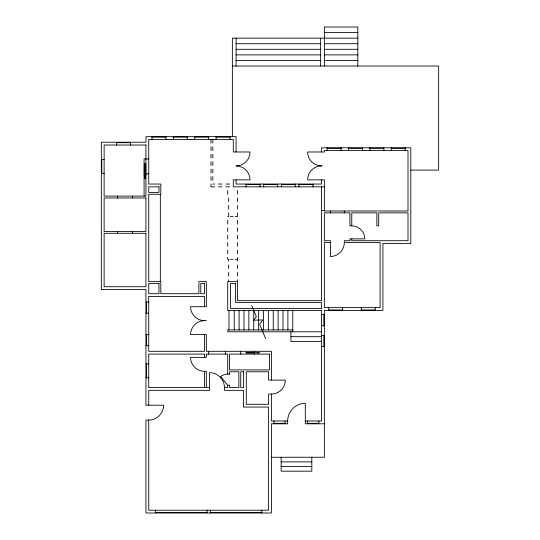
<?xml version="1.0" encoding="UTF-8"?>
<svg xmlns="http://www.w3.org/2000/svg" width="540" height="540" viewBox="0 0 540 540"><rect width="100%" height="100%" fill="white"/><g stroke="black" fill="none" stroke-linecap="round" stroke-linejoin="round"><path stroke-width="0.81" d="M324.365 32.575L357.818 32.575M357.818 38.151L232.362 38.151L232.362 136.654M236.081 43.727L320.645 43.727M324.365 43.727L357.818 43.727M236.081 49.302L320.645 49.302M324.365 49.302L357.818 49.302M236.081 54.878L320.645 54.878M324.365 54.878L357.818 54.878M236.081 60.453L320.645 60.453M324.365 60.453L357.818 60.453M232.362 66.028L438.662 66.028L438.662 170.107L410.785 170.107M151.983 137.119L165.922 137.119M173.36 137.119L187.299 137.119M194.731 137.119L208.669 137.119M216.101 137.119L230.04 137.119M116.674 142.695L130.613 142.695M327.152 148.27L341.091 148.27M348.523 148.27L362.462 148.27M369.893 148.27L383.832 148.27M391.271 148.27L405.209 148.27M148.73 158.956L144.086 158.956L144.086 196.121M101.338 159.422L104.126 159.422M321.577 165.922A13.939 13.939 0 0 1 307.638 151.983L324.365 151.983L324.365 150.593L407.997 150.593L407.997 210.992L324.365 210.992L324.365 179.861L307.638 179.861A13.939 13.939 0 0 1 321.577 165.922L322.036 165.922M101.338 173.36L104.126 173.36M144.086 173.819L148.73 173.819M212.848 184.046L214.711 184.046M218.423 184.046L222.143 184.046M225.862 184.046L229.574 184.046M246.071 184.511L260.01 184.511M263.729 184.511L277.668 184.511M281.381 184.511L295.319 184.511M299.038 184.511L312.977 184.511M214.711 186.833L210.992 186.833L210.992 184.046M218.423 186.833L222.143 186.833M225.862 186.833L229.574 186.833M324.365 186.833L233.294 186.833L233.294 179.861L250.02 179.861A13.939 13.939 0 0 0 236.081 165.922A13.939 13.939 0 0 0 250.02 151.983L233.294 151.983L233.294 139.442L148.73 139.442L148.73 184.046L160.812 184.046L160.812 194.265L148.73 194.265L148.73 281.617L160.812 281.617L160.812 293.699L198.909 293.699L198.909 281.617L206.347 281.617L206.347 306.707L190.546 306.707A13.939 13.939 0 0 0 204.485 320.645L206.347 320.645M321.577 210.526L324.365 210.526M227.718 216.567L228.65 216.567L228.65 212.848M230.506 216.567L233.064 216.567M235.251 216.567L237.478 216.567L237.478 212.848M344.338 242.588L344.338 240.725L349.913 240.725L349.913 238.869L364.784 238.869A13.007 13.007 0 0 0 351.776 225.862L349.913 225.862L349.913 212.848L324.365 212.848L324.365 240.725L330.399 240.725L330.399 256.527A13.939 13.939 0 0 0 344.338 242.588L380.12 242.588L380.12 307.638L324.365 307.638L324.365 242.588L330.399 242.588M230.506 259.315L233.064 259.315M235.251 259.315L237.478 259.315M237.478 281.617L227.718 281.617L227.718 310.426L321.577 310.426L321.577 421.004L305.309 421.004M145.942 302.062L148.73 302.062M328.745 309.96L342.684 309.96M361.274 309.96L375.212 309.96M145.942 313.214L148.73 313.214M321.577 314.604L324.365 314.604M321.577 325.755L324.365 325.755M292.768 329.94L227.718 329.94L227.718 331.796L321.577 331.796M145.942 334.584L148.73 334.584M321.577 335.516L324.365 335.516M290.912 336.676L321.577 336.676M321.577 341.55L290.912 341.55L290.912 331.796M145.942 345.735L148.73 345.735M321.577 346.667L324.365 346.667M255.049 352.357L246.058 352.357L246.058 353.052L255.049 353.052M256.082 352.357L256.433 352.357M257.526 352.357L257.992 352.357M258.309 352.357L258.707 352.357M259.693 352.357L259.693 353.052M256.082 353.052L256.433 353.052M257.526 353.052L257.992 353.052M258.309 353.052L258.707 353.052M145.942 363.852L148.73 363.852M148.73 405.209L148.73 390.339L209.601 390.339L209.601 372.681A14.87 14.87 0 0 1 224.465 387.551L227.718 387.551L227.718 385.229L220.657 376.596A11.151 11.151 0 0 1 227.718 374.078L227.718 354.098L206.347 354.098L206.347 357.352L190.546 357.352A13.939 13.939 0 0 0 204.485 371.291L206.347 371.291L206.347 387.551M227.718 374.078L229.574 374.078M145.942 377.791L148.73 377.791M227.718 385.229L229.574 385.229L229.574 387.551L238.869 387.551L238.869 371.756L229.574 371.756L229.574 374.544M209.601 387.551L148.73 387.551L148.73 354.098L204.485 354.098L204.485 357.352M271.397 394.058L268.603 394.058L268.603 404.278L246.301 404.278L246.301 371.756L268.603 371.756L268.603 380.12L285.336 380.12A13.939 13.939 0 0 1 271.397 394.058L271.397 421.004L287.658 421.004A17.658 17.658 0 0 1 305.309 403.346L305.309 423.792L324.365 423.792M236.081 151.983L236.081 136.654L145.942 136.654L145.942 142.229L101.338 142.229L101.338 289.514L145.942 289.514L145.942 405.209L163.6 405.209A14.87 14.87 0 0 1 148.73 420.073L145.942 420.073L145.942 513L271.397 513L271.397 423.792L287.658 423.792L287.658 421.004M273.949 423.326L285.1 423.326M307.638 423.326L318.789 423.326M271.397 457.245L324.365 457.245L324.365 310.426L382.907 310.426L382.907 243.513L410.785 243.513L410.785 147.805L321.577 147.805L321.577 151.983M281.151 461.889L311.816 461.889M281.151 466.54L311.816 466.54M155.473 512.534L207.043 512.534M210.296 512.534L261.866 512.534M251.721 305.674L256.345 316.615L253.739 320.186L262.764 319.937L259.632 324.385L265.653 338.627M405.209 147.805L405.209 150.593M391.271 147.805L391.271 150.593M383.832 147.805L383.832 150.593M375.212 307.638L375.212 310.426M369.893 147.805L369.893 150.593M362.462 147.805L362.462 150.593M361.274 307.638L361.274 310.426M357.818 66.028L357.818 27L324.365 27L324.365 66.028M351.776 225.862L351.776 212.848L376.866 212.848L376.866 225.862L378.722 225.862L378.722 212.848L407.997 212.848L407.997 240.725L351.776 240.725L351.776 238.869M348.523 147.805L348.523 150.593M344.338 210.992L344.338 212.848M342.684 307.638L342.684 310.426M341.091 147.805L341.091 150.593M330.399 210.992L330.399 212.848M328.745 307.638L328.745 310.426M327.152 147.805L327.152 150.593M323.899 314.604L323.899 325.755M323.899 335.516L323.899 346.667M321.577 179.861L321.577 184.046L236.081 184.046L236.081 179.861M321.577 186.833L321.577 300.665L237.478 300.665L237.478 279.76M320.645 38.151L320.645 66.028M318.789 421.004L318.789 423.792M312.977 184.046L312.977 186.833M311.816 457.245L311.816 471.184L281.151 471.184L281.151 457.245M307.638 421.004L307.638 423.792M299.038 184.046L299.038 186.833M295.319 184.046L295.319 186.833M292.768 310.426L292.768 331.796M287.888 310.426L287.888 329.94M285.1 421.004L285.1 423.792M283.007 310.426L283.007 329.94M281.381 184.046L281.381 186.833M278.134 310.426L278.134 329.94M277.668 184.046L277.668 186.833M273.949 421.004L273.949 423.792M273.254 310.426L273.254 329.94M271.397 380.12L271.397 351.311L206.347 351.311L206.347 334.584L190.546 334.584A13.939 13.939 0 0 1 204.485 320.645M268.373 310.426L268.373 329.94M263.729 184.046L263.729 186.833M263.493 310.426L263.493 329.94M261.866 510.212L261.866 513M260.01 184.046L260.01 186.833M258.62 310.426L258.62 329.94M254.664 351.311L254.664 354.098M253.739 310.426L253.739 329.94M248.859 310.426L248.859 329.94M246.071 184.046L246.071 186.833M243.979 310.426L243.979 329.94M240.725 351.311L240.725 354.098M239.105 310.426L239.105 329.94M237.478 190.546L237.478 194.265M237.478 197.984L237.478 201.697M237.478 205.416L237.478 209.135M237.478 220.286L237.478 223.999M237.478 227.718L237.478 231.437M237.478 235.15L237.478 238.869M237.478 242.588L237.478 246.301M237.478 250.02L237.478 253.739M237.478 257.452L237.478 261.171M237.478 264.89L237.478 268.603M237.478 272.322L237.478 276.041M236.081 38.151L236.081 66.028M234.225 310.426L234.225 329.94M230.04 136.654L230.04 139.442M228.987 310.426L228.987 329.94M228.65 197.984L228.65 201.697M228.65 205.416L228.65 209.135M228.65 261.171L228.65 259.315L227.718 259.315L227.718 257.452M228.65 264.89L228.65 268.603M228.65 272.322L228.65 276.041M228.65 279.76L228.65 281.617M227.718 190.546L227.718 194.265M227.718 220.286L227.718 223.999M227.718 227.718L227.718 231.437M227.718 235.15L227.718 238.869M227.718 242.588L227.718 246.301M227.718 250.02L227.718 253.739M225.396 351.311L225.396 354.098M224.465 387.551L224.465 390.339L243.513 390.339L243.513 407.065L268.603 407.065L268.603 510.212L148.73 510.212L148.73 420.073M216.101 136.654L216.101 139.442M212.848 139.442L212.848 143.154M212.848 146.873L212.848 150.593M212.848 154.305L212.848 158.024M212.848 161.744L212.848 165.456M212.848 169.175L212.848 172.894M212.848 176.607L212.848 180.326M210.992 139.442L210.992 143.154M210.992 146.873L210.992 150.593M210.992 154.305L210.992 158.024M210.992 161.744L210.992 165.456M210.992 169.175L210.992 172.894M210.992 176.607L210.992 180.326M210.296 510.212L210.296 513M208.669 136.654L208.669 139.442M208.669 351.311L208.669 354.098M207.043 510.212L207.043 513M204.485 306.707L204.485 296.487L148.73 296.487L148.73 351.311L204.485 351.311L204.485 334.584M204.485 371.291L204.485 387.551M194.731 136.654L194.731 139.442M187.299 136.654L187.299 139.442M173.36 136.654L173.36 139.442M165.922 136.654L165.922 139.442M160.346 194.265L160.346 281.617M155.473 510.212L155.473 513M151.983 136.654L151.983 139.442M146.408 302.062L146.408 313.214M146.408 334.584L146.408 345.735M146.408 363.852L146.408 377.791M145.712 173.819L145.712 163.694L144.315 163.694L144.315 173.819M145.712 174.137L145.712 174.542M145.712 174.893L145.712 175.237M145.712 175.581L145.712 175.932M145.712 176.269L145.712 176.614M145.712 176.897L145.712 177.262M145.712 178.247L144.315 178.247M144.315 174.137L144.315 174.542M144.315 174.893L144.315 175.237M144.315 175.581L144.315 175.932M144.315 176.269L144.315 176.614M144.315 176.897L144.315 177.262M132.469 196.121L132.469 197.984M132.469 231.437L132.469 233.294M130.613 142.229L130.613 145.017M117.605 196.121L117.605 197.984M117.605 231.437L117.605 233.294M116.674 142.229L116.674 145.017M101.803 159.422L101.803 173.36M145.942 145.017L104.126 145.017L104.126 196.121L145.942 196.121L145.942 145.017M158.956 186.833L148.73 186.833L148.73 192.409L158.956 192.409L158.956 186.833M145.942 197.984L104.126 197.984L104.126 231.437L145.942 231.437L145.942 197.984M145.942 233.294L104.126 233.294L104.126 286.726L145.942 286.726L145.942 233.294M158.956 283.473L148.73 283.473L148.73 293.699L158.956 293.699L158.956 283.473M204.485 283.473L200.772 283.473L200.772 293.699L204.485 293.699L204.485 283.473M235.616 283.473L230.506 283.473L230.506 308.563L321.577 308.563L321.577 302.522L235.616 302.522L235.616 283.473M269.534 354.098L229.574 354.098L229.574 369.893L269.534 369.893L269.534 354.098M243.513 371.756L240.725 371.756L240.725 387.551L243.513 387.551L243.513 371.756"/></g></svg>
